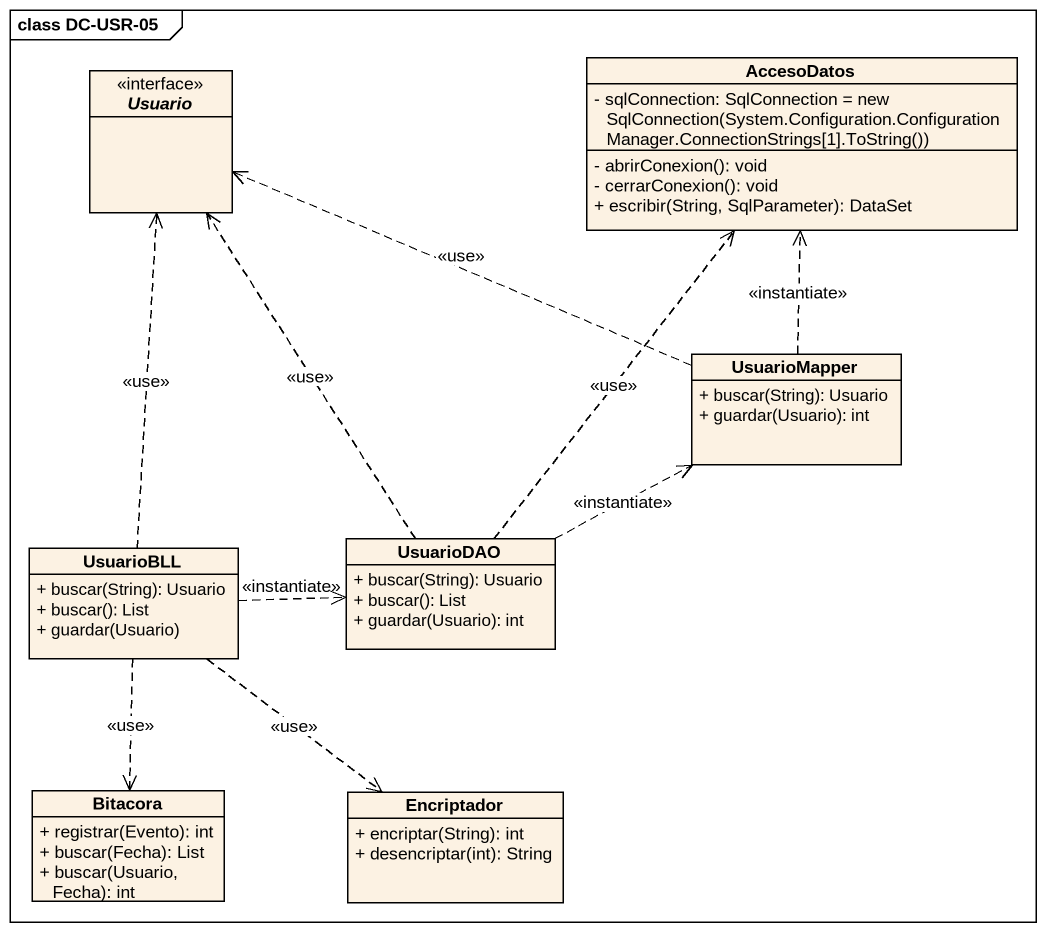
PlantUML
@startuml
mainframe class DC-USR-05
hide circle
hide empty members
skinparam classAttributeIconSize 0
class AccesoDatos {
  {field} - sqlConnection: SqlConnection = new SqlConnection(System.Configuration.ConfigurationManager.ConnectionStrings[1].ToString())
  - abrirConexion(): void
  - cerrarConexion(): void
  + escribir(String, SqlParameter): DataSet
}
interface Usuario
class UsuarioMapper {
  + buscar(String): Usuario
  + guardar(Usuario): int
}
class UsuarioBLL {
  + buscar(String): Usuario
  + buscar(): List
  + guardar(Usuario)
}
class UsuarioDAO {
  + buscar(String): Usuario
  + buscar(): List
  + guardar(Usuario): int
}
class Bitacora {
  + registrar(Evento): int
  + buscar(Fecha): List
  + buscar(Usuario, Fecha): int
}
class Encriptador {
  + encriptar(String): int
  + desencriptar(int): String
}
UsuarioMapper .up.> AccesoDatos : <<instantiate>>
UsuarioMapper .left.> Usuario : <<use>>
UsuarioBLL .up.> Usuario : <<use>>
UsuarioBLL .right.> UsuarioDAO : <<instantiate>>
UsuarioBLL ..> Bitacora : <<use>>
UsuarioBLL ..> Encriptador : <<use>>
UsuarioDAO .up.> AccesoDatos : <<use>>
UsuarioDAO .up.> Usuario : <<use>>
UsuarioDAO .right.> UsuarioMapper : <<instantiate>>
@enduml
